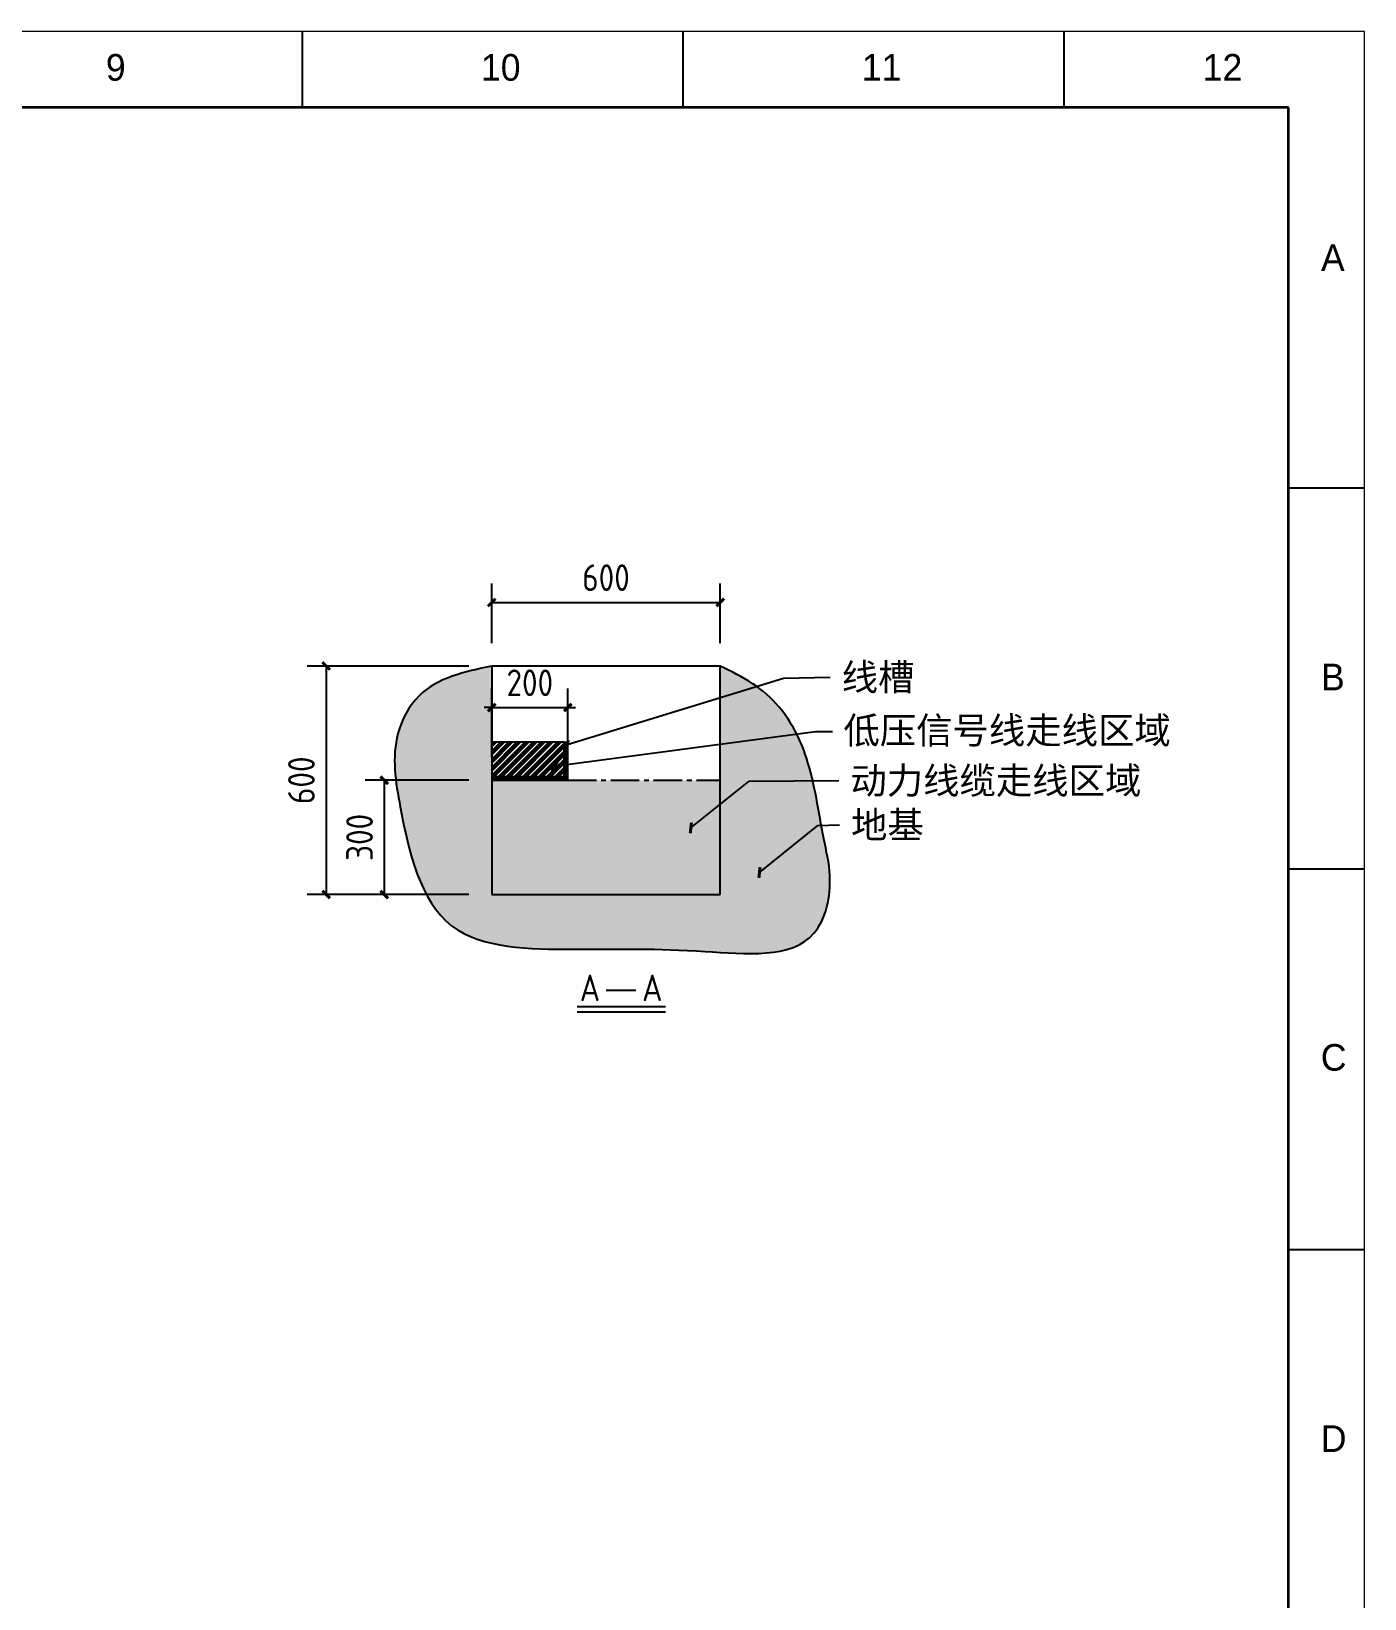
# Model space of a CAD drawing. Extents: x 1129386 to 1341523, y 309636 to 351636.
# Drawn here: x 1324019 to 1341523, y 331056 to 351636 of the extents above; entities that cross this region are included whole.
import ezdxf

# ---------------------------------------------------------------- set-up
doc = ezdxf.new("R2010")
doc.units = 0
doc.header["$LTSCALE"] = 1000
doc.header["$MEASUREMENT"] = 0
for name, pattern in [('CENTER', [50.8, 31.75, -6.35, 6.35, -6.35]), ('CENTER2', [1.125, 0.75, -0.125, 0.125, -0.125]), ('SLD-实线', [0, 0])]:
    doc.linetypes.add(name, pattern=pattern)
doc.layers.add('实线层', color=7, linetype='SLD-实线', lineweight=35)
doc.layers.add('细线层', color=7, linetype='SLD-实线')
doc.styles.add('SLDTEXTSTYLE1', font='')
doc.styles.get("Standard").update_dxf_attribs({"font": 'gbenor.shx', "bigfont": 'gbcbig.shx'})
doc.styles.get('SLDTEXTSTYLE1').set_extended_font_data('汉仪长仿宋体')
doc.dimstyles.get("Standard").update_dxf_attribs({"dimscale": 100, "dimtxt": 3.5, "dimasz": 1, "dimexe": 2.5, "dimexo": 3, "dimgap": 1.5, "dimtad": 1, "dimdec": 0, "dimzin": 0, "dimdsep": 46, "dimtxsty": 'Standard', "dimblk": 'ARCHTICK', "dimcen": 0.09, "dimadec": 0, "dimazin": 0, "dimtfac": 1, "dimtdec": 0, "dimtix": 1, "dimtmove": 2, "dimatfit": 3, "dimldrblk": 'ARCHTICK', "dimfxl": 1, "dimtolj": 1, "dimtzin": 0, "dimarcsym": 0})
doc.dimstyles.new('STANDARD$0', dxfattribs={"dimscale": 100, "dimtxt": 3.5, "dimasz": 1, "dimexe": 2.5, "dimexo": 3, "dimgap": 1.5, "dimtad": 1, "dimdec": 0, "dimzin": 0, "dimdsep": 46, "dimtxsty": 'Standard', "dimblk": 'ARCHTICK', "dimcen": 0.09, "dimadec": 0, "dimazin": 0, "dimtfac": 1, "dimtdec": 0, "dimtix": 1, "dimtmove": 2, "dimatfit": 3, "dimldrblk": 'ARCHTICK', "dimfxl": 1, "dimtolj": 1, "dimtzin": 0, "dimarcsym": 0})

# ---------------------------------------------------------------- blocks, each defined once
blk = doc.blocks.new('_ArchTick')
at = {"color": 0, "linetype": 'ByBlock', "const_width": 0.4}
blk.add_lwpolyline([(-0.5, -0.5), (0.5, 0.5)], dxfattribs=at)
blk = doc.blocks.new('*D127')
at = {"color": 0, "lineweight": -2}
for p, q in [((1330063, 343602), (1330063, 344387)), ((1333063, 343602), (1333063, 344387))]:
    blk.add_line(p, q, dxfattribs=at)
at = {"color": 0, "linetype": 'ByBlock', "lineweight": -2}
blk.add_line((1330063, 344137), (1333063, 344137), dxfattribs=at)
at = {"layer": 'Defpoints', "color": 0}
for p in [(1333063, 344137), (1330063, 343302), (1333063, 343302)]:
    blk.add_point(p, dxfattribs=at)
at = {"color": 0, "lineweight": -2, "xscale": 100, "yscale": 100, "zscale": 100, "rotation": 180}
blk.add_blockref('_ArchTick', (1330063, 344137), dxfattribs=at)
at = {"color": 0, "lineweight": -2, "xscale": 100, "yscale": 100, "zscale": 100}
blk.add_blockref('_ArchTick', (1333063, 344137), dxfattribs=at)
at = {"color": 0, "insert": (1331563, 344462), "char_height": 350, "attachment_point": 5}
blk.add_mtext('\\A1;600', dxfattribs=at)
blk = doc.blocks.new('*D128')
at = {"color": 0, "lineweight": -2}
for p, q in [((1329763, 343302), (1327640, 343302)), ((1329763, 340302), (1327640, 340302))]:
    blk.add_line(p, q, dxfattribs=at)
at = {"color": 0, "linetype": 'ByBlock', "lineweight": -2}
blk.add_line((1327890, 343302), (1327890, 340302), dxfattribs=at)
at = {"layer": 'Defpoints', "color": 0}
for p in [(1330063, 343302), (1327890, 340302), (1330063, 340302)]:
    blk.add_point(p, dxfattribs=at)
at = {"color": 0, "lineweight": -2, "xscale": 100, "yscale": 100, "zscale": 100}
for p, rotation in [((1327890, 343302), 90), ((1327890, 340302), 270)]:
    blk.add_blockref('_ArchTick', p, dxfattribs=dict(at, rotation=rotation))
at = {"color": 0, "insert": (1327565, 341802), "char_height": 350, "attachment_point": 5, "rotation": 90}
blk.add_mtext('\\A1;600', dxfattribs=at)
blk = doc.blocks.new('*D129')
at = {"color": 0, "lineweight": -2}
for p, q in [((1329763, 341802), (1328403, 341802)), ((1329763, 340302), (1328403, 340302))]:
    blk.add_line(p, q, dxfattribs=at)
at = {"color": 0, "linetype": 'ByBlock', "lineweight": -2}
blk.add_line((1328653, 341802), (1328653, 340302), dxfattribs=at)
at = {"layer": 'Defpoints', "color": 0}
for p in [(1330063, 341802), (1328653, 340302), (1330063, 340302)]:
    blk.add_point(p, dxfattribs=at)
at = {"color": 0, "lineweight": -2, "xscale": 100, "yscale": 100, "zscale": 100}
for p, rotation in [((1328653, 341802), 90), ((1328653, 340302), 270)]:
    blk.add_blockref('_ArchTick', p, dxfattribs=dict(at, rotation=rotation))
at = {"color": 0, "insert": (1328328, 341052), "char_height": 350, "attachment_point": 5, "rotation": 90}
blk.add_mtext('\\A1;300', dxfattribs=at)
blk = doc.blocks.new('*D130')
at = {"color": 0, "lineweight": -2}
for p, q in [((1330063, 342102), (1330063, 343007)), ((1331063, 342102), (1331063, 343007))]:
    blk.add_line(p, q, dxfattribs=at)
at = {"color": 0, "linetype": 'ByBlock', "lineweight": -2}
for p, q in [((1330063, 342757), (1329963, 342757)), ((1330063, 342757), (1331063, 342757)), ((1331063, 342757), (1331163, 342757))]:
    blk.add_line(p, q, dxfattribs=at)
at = {"layer": 'Defpoints', "color": 0}
for p in [(1331063, 342757), (1330063, 341802), (1331063, 341802)]:
    blk.add_point(p, dxfattribs=at)
at = {"color": 0, "lineweight": -2, "xscale": 100, "yscale": 100, "zscale": 100}
blk.add_blockref('_ArchTick', (1330063, 342757), dxfattribs=at)
at = {"color": 0, "lineweight": -2, "xscale": 100, "yscale": 100, "zscale": 100, "rotation": 180}
blk.add_blockref('_ArchTick', (1331063, 342757), dxfattribs=at)
at = {"color": 0, "insert": (1330563, 343082), "char_height": 350, "attachment_point": 5}
blk.add_mtext('\\A1;200', dxfattribs=at)

msp = doc.modelspace()

# ---------------------------------------------------------------- hatches: boundary and pattern name
h = msp.add_hatch()
h.set_pattern_fill('CONCRE', color=2, scale=100)
h.set_pattern_definition([(0, (-180366.8, -148206.11), (100, 100), [12.5, -87.5]), (90, (-180366.8, -148206.11), (-100, 100), [12.5, -87.5]), (135, (-180354.3, -148206.11), (-99.9999998, 6e-15), [17.67767, -123.74369]), (0, (-180354.3, -148149.86), (100, 100), [12.5, -87.5]), (45, (-180348.05, -148156.11), (6e-15, 99.9999998), [8.83883, -132.58252]), (135, (-180348.05, -148156.11), (-99.9999998, 6e-15), [8.83883, -132.58252]), (0, (-180316.8, -148124.86), (100, 100), [17.67767, -82.32233]), (45, (-180316.8, -148124.86), (6e-15, 99.9999998), [12.5, -128.92136]), (135, (-180299.12, -148124.86), (-99.9999998, 6e-15), [12.5, -128.92136]), (90, (-180298.05, -148181.11), (-100, 100), [12.5, -87.5]), (45, (-180298.05, -148181.11), (6e-15, 99.9999998), [8.83883, -132.58252]), (135, (-180291.8, -148174.86), (-99.9999998, 6e-15), [8.83883, -132.58252]), (0, (-180354.3, -148181.11), (100, 100), [6.25, -83.75]), (0, (-180279.3, -148156.11), (100, 100), [6.25, -83.75]), (90, (-180310.55, -148143.61), (-100, 100), [6.25, -83.75]), (135, (-180298.05, -148199.86), (-99.9999998, 6e-15), [8.83883, -132.58252]), (135, (-180341.8, -148131.11), (-99.9999998, 6e-15), [8.83883, -132.58252]), (45, (-180319.924, -148173.3), (6e-15, 99.9999998), [8.83883, -132.58252]), (90, (-180332.42, -148193.61), (-100, 100), [1.5625, -98.4375]), (90, (-180327.74, -148151.42), (-100, 100), [1.5625, -98.4375]), (90, (-180280.86, -148134.24), (-100, 100), [1.5625, -98.4375]), (90, (-180279.3, -148187.36), (-100, 100), [1.5625, -98.4375])])
edge = h.paths.add_edge_path()
edge.add_line((1330063, 343301.5), (1330063, 341801.5))
edge.add_line((1330063, 341801.5), (1330063, 340301.5))
edge.add_line((1330063, 340301.5), (1333063, 340301.5))
edge.add_line((1333063, 340301.5), (1333063, 341801.5))
edge.add_line((1333063, 341801.5), (1333063, 343301.5))
edge.add_spline(control_points=[(1333063, 343301.5), (1333208.9, 343230.7), (1333494.4, 343092.2), (1333929.5, 342712.3), (1334280, 342003.7), (1334370.2, 341221), (1334555.7, 340468.1), (1334332.8, 339417.4), (1332656.4, 339602.1), (1331251.6, 339577.6), (1329264.4, 339593.7), (1328888, 341227.9), (1328718.3, 342291.2), (1329152.1, 343107.6), (1329706.2, 343225.5), (1330063, 343301.5)], knot_values=[-13135.688051, -13135.688051, -13135.688051, -13135.688051, -12650.5041102, -12186.2006482, -11430.8849262, -10344.0364585, -9850.9928823, -9067.9829396, -7618.2468618, -5880.1311034, -4261.6819717, -2562.6151497, -1598.8833572, -1029.7966817, 0, 0, 0, 0], degree=3, periodic=0)
h = msp.add_hatch()
h.set_pattern_fill('ANSI31', color=5, scale=100)
h.set_pattern_definition([(45, (-180366.799, -148206.111), (-8.83883476, 8.83883476), [])])
h.paths.add_polyline_path([(1330063, 341801.5), (1331063, 341801.5), (1331063, 342301.5), (1331013, 342301.5), (1331013, 341851.5), (1330063, 341851.5)])
h = msp.add_hatch()
h.set_pattern_fill('ANSI34', color=6, scale=100)
h.set_pattern_definition([(45, (-180366.8, -148206.11), (-53.0330086, 53.0330086), []), (45, (-180349.12, -148206.11), (-53.0330086, 53.0330086), []), (45, (-180331.44, -148206.11), (-53.0330086, 53.0330086), []), (45, (-180313.766, -148206.11), (-53.0330086, 53.0330086), [])])
h.paths.add_polyline_path([(1330063, 341851.5), (1331013, 341851.5), (1331013, 342301.5), (1330063, 342301.5)])
h = msp.add_hatch()
h.set_pattern_fill('ANSI33', color=4, scale=100)
h.set_pattern_definition([(45, (-180366.799, -148206.11), (-17.67766953, 17.67766953), []), (45, (-180349.12, -148206.11), (-17.67766953, 17.67766953), [12.5, -6.25])])
h.paths.add_polyline_path([(1330063, 340301.5), (1333063, 340301.5), (1333063, 341801.5), (1331063, 341801.5), (1330063, 341801.5)])

# ---------------------------------------------------------------- linework, layer by layer
at = {"color": 7, "linetype": 'SLD-实线', "lineweight": 18}
for p, q in [((1341523.1, 351635.9), (1282122.6, 351635.9)), ((1341523.1, 309635.9), (1341523.1, 351635.9))]:
    msp.add_line(p, q, dxfattribs=at)
for p, q in [((1330063, 343301.5), (1330063, 340301.5)), ((1333063, 343301.5), (1330063, 343301.5)), ((1333063, 340301.5), (1333063, 343301.5)), ((1331013, 341851.5), (1331013, 342301.5)), ((1331013, 342301.5), (1331063, 342301.5)), ((1331063, 341801.5), (1331063, 342301.5)), ((1330063, 341851.5), (1331013, 341851.5)), ((1330063, 341801.5), (1331063, 341801.5)), ((1330063, 340301.5), (1333063, 340301.5)), ((1331565.5, 339046.7), (1331953.3, 339046.7)), ((1331185.7, 338830), (1332343.8, 338830)), ((1331185.7, 338760.5), (1332343.8, 338760.5))]:
    msp.add_line(p, q)
at = {"color": 1, "linetype": 'CENTER'}
msp.add_line((1331013, 342301.5), (1330063, 342301.5), dxfattribs=at)
at = {"color": 1, "linetype": 'CENTER2', "ltscale": 0.5}
msp.add_line((1331063, 341801.5), (1333063, 341801.5), dxfattribs=at)
msp.add_spline([(1330063, 343301.5), (1329110, 342911.2), (1328832, 342414.7), (1328861.8, 341451.4), (1329537, 339892.3), (1331125.9, 339584.5), (1332863.8, 339554.7), (1334293.8, 339793), (1334502.4, 340547.7), (1334422.9, 341034.3), (1334194.5, 342096.9), (1333837, 342762.3), (1333489.4, 343070.1), (1333063, 343301.5)], degree=3)
at = {"layer": '实线层', "color": 7, "lineweight": 35}
for p, q in [((1340523.1, 350635.9), (1284622.6, 350635.9)), ((1340523.1, 310635.9), (1340523.1, 350635.9))]:
    msp.add_line(p, q, dxfattribs=at)
at = {"layer": '细线层'}
for p, q in [((1327572.6, 351635.9), (1327572.6, 350635.9)), ((1332572.6, 351635.9), (1332572.6, 350635.9)), ((1337572.6, 351635.9), (1337572.6, 350635.9)), ((1341523.1, 345635.9), (1340523.1, 345635.9)), ((1341523.1, 340635.9), (1340523.1, 340635.9)), ((1341523.1, 335635.9), (1340523.1, 335635.9))]:
    msp.add_line(p, q, dxfattribs=at)

# ---------------------------------------------------------------- texts
at = {"color": 7, "linetype": 'SLD-实线', "lineweight": 18, "char_height": 350, "attachment_point": 2, "style": 'SLDTEXTSTYLE1'}
for s, insert in [('9', (1325127.2, 351337.9)), ('10', (1330181.4, 351337.9)), ('11', (1335181.4, 351337.9)), ('12', (1339656.9, 351337.9)), ('A', (1341105.6, 348837.9)), ('B', (1341105.6, 343332.2)), ('C', (1341116.3, 338337.9)), ('D', (1341116.5, 333332.2))]:
    msp.add_mtext(s, dxfattribs=dict(at, insert=insert))
at = {"char_height": 350, "attachment_point": 1}
for s, insert in [('{\\fFangSong|b0|i0|c134|p0;线槽}', (1334657.6, 343331.5)), ('{\\fFangSong|b0|i0|c134|p0;低压信号线走线区域}', (1334680.3, 342632.1)), ('\\fFangSong|b0|i0|c134|p0;动力线缆走线区域 ', (1334771.9, 341973.1)), ('{\\fFangSong|b0|i0|c134|p0;地基} ', (1334780.9, 341391.6))]:
    msp.add_mtext(s, dxfattribs=dict(at, insert=insert))
at = {"char_height": 350, "width": 58.761, "attachment_point": 1}
for insert in [(1331218.5, 339251.9), (1332037, 339251.9)]:
    msp.add_mtext('A', dxfattribs=dict(at, insert=insert))

# ---------------------------------------------------------------- dimensions: what is measured, and where the dimension line sits
at = {"color": 3}
for base, p1, p2, text, picture, middle in [((1333063, 344137.2), (1330063, 343301.5), (1333063, 343301.5), '600', '*D127', (1331563, 344462.2)), ((1331063, 342756.7), (1330063, 341801.5), (1331063, 341801.5), '200', '*D130', (1330563, 343081.7))]:
    dim = msp.add_linear_dim(base=base, p1=p1, p2=p2, text=text, dimstyle='STANDARD$0', override={"dimblk": 'ArchTick', "dimfxl": 0}, dxfattribs=at)
    dim.commit()
    dim.dimension.update_dxf_attribs({"geometry": picture, "text_midpoint": middle})
for base, p1, text, picture, middle in [((1327890.5, 340301.5), (1330063, 343301.5), '600', '*D128', (1327565.5, 341801.5)), ((1328652.7, 340301.5), (1330063, 341801.5), '300', '*D129', (1328327.7, 341051.5))]:
    dim = msp.add_linear_dim(base=base, p1=p1, p2=(1330063, 340301.5), angle=90, text=text, dimstyle='STANDARD$0', override={"dimblk": 'ArchTick', "dimfxl": 0}, dxfattribs=at)
    dim.commit()
    dim.dimension.update_dxf_attribs({"geometry": picture, "text_midpoint": middle})

# ---------------------------------------------------------------- leaders
at = {"annotation_type": 0, "has_hookline": 1, "hookline_direction": 0}
for points, text_width in [([(1331041.5, 342266.2), (1333892.2, 343142.6), (1334507.6, 343156.5)], 934), ([(1330884.7, 341986.4), (1334312.6, 342443.3), (1334537.3, 342443.3)], 4540), ([(1332677.3, 341176.5), (1333441.9, 341792.2), (1334621.9, 341798.1)], 4022), ([(1333578.2, 340591), (1334342.9, 341206.7), (1334630.9, 341216.6)], 952)]:
    msp.add_leader(points, dimstyle='Standard', override={"dimgap": 1.5, "dimtad": 0, "dimfxl": 0}, dxfattribs=dict(at, text_width=text_width))

doc.saveas('drawing.dxf')
